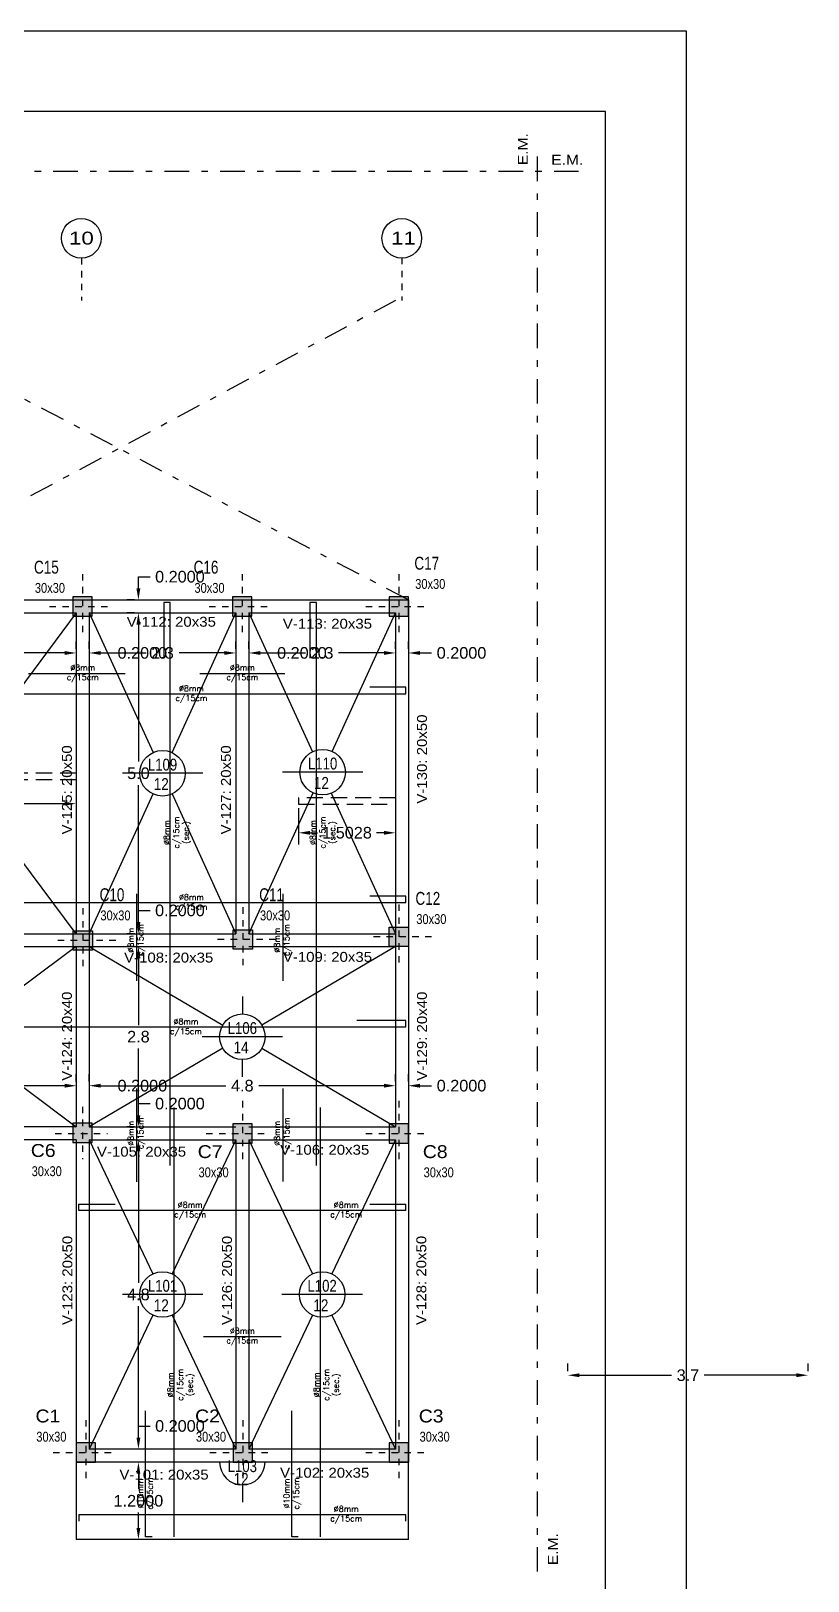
# Model space of a CAD drawing. Header units: inches. Extents: x 59 to 371, y 58 to 151.
# Drawn here: x 143.34 to 155.38, y 114.42 to 138.44 of the extents above; entities that cross this region are included whole.
import ezdxf
from ezdxf.enums import TextEntityAlignment as Align

# ---------------------------------------------------------------- set-up
doc = ezdxf.new("R2010")
doc.units = ezdxf.units.IN
doc.header["$MEASUREMENT"] = 0
for name, pattern in [('DASHDOT', [25.4, 12.7, -6.35, 0, -6.35]), ('DASHDOT2', [0.5, 0.25, -0.125, 0, -0.125]), ('HIDDENX2', [0.75, 0.5, -0.25])]:
    doc.linetypes.add(name, pattern=pattern)
for name, color, linetype in [('Armadura', 4, 'Continuous'), ('COLUMNA RECT', 3, 'Continuous'), ('COLUMNA REF', 3, 'Continuous'), ('COLUMNAS EJES', 1, 'Continuous'), ('Cotas', 7, 'Continuous'), ('Ejes', 8, 'Continuous'), ('Pórticos', 3, 'Continuous'), ('Recuadro', 1, 'Continuous'), ('TEXTO', 2, 'Continuous'), ('Textos', 2, 'Continuous'), ('VIG_DIMEN', 3, 'Continuous'), ('VIGAS', 5, 'Continuous')]:
    doc.layers.add(name, color=color, linetype=linetype)
doc.styles.get("Standard").update_dxf_attribs({"font": 'arial.ttf'})
doc.dimstyles.get("Standard").update_dxf_attribs({"dimtxt": 0.18, "dimasz": 0.18, "dimexe": 0.18, "dimexo": 0.0625, "dimgap": 0.09, "dimtad": 0, "dimtih": 1, "dimtoh": 1, "dimdec": 4, "dimzin": 0, "dimdsep": 46, "dimtxsty": 'Standard', "dimcen": 0.09, "dimadec": 0, "dimazin": 0, "dimtfac": 1, "dimtdec": 4, "dimtofl": 0, "dimtmove": 0, "dimatfit": 3, "dimfxl": 0, "dimtolj": 1, "dimtzin": 0, "dimarcsym": 0})

# ---------------------------------------------------------------- blocks, each defined once
blk = doc.blocks.new('*D146')
at = {"layer": 'Cotas', "color": 0, "lineweight": -2}
for p, q in [((140.324, 128.863), (140.324, 128.98)), ((140.504, 128.8), (141.93, 128.8)), ((143.864, 128.8), (142.438, 128.8)), ((144.044, 128.863), (144.044, 128.98))]:
    blk.add_line(p, q, dxfattribs=at)
at = {"layer": 'Cotas', "color": 0}
for points in [[(140.504, 128.83), (140.504, 128.77), (140.324, 128.8)], [(143.864, 128.83), (143.864, 128.77), (144.044, 128.8)]]:
    blk.add_solid(points, dxfattribs=at)
at = {"layer": 'DEFPOINTS', "color": 0}
for p in [(140.324, 128.8), (144.044, 128.8), (144.044, 128.8)]:
    blk.add_point(p, dxfattribs=at)
at = {"layer": 'Cotas', "color": 0, "insert": (142.184, 128.8), "char_height": 0.18, "attachment_point": 5}
blk.add_mtext('\\A1;3.7', dxfattribs=at)
blk = doc.blocks.new('*D147')
at = {"layer": 'Cotas', "color": 0, "lineweight": -2}
for p, q in [((143.864, 128.8), (143.684, 128.8)), ((144.044, 128.863), (144.044, 128.98)), ((144.244, 128.863), (144.244, 128.98)), ((144.424, 128.8), (144.604, 128.8))]:
    blk.add_line(p, q, dxfattribs=at)
at = {"layer": 'Cotas', "color": 0}
for points in [[(143.864, 128.83), (143.864, 128.77), (144.044, 128.8)], [(144.424, 128.83), (144.424, 128.77), (144.244, 128.8)]]:
    blk.add_solid(points, dxfattribs=at)
at = {"layer": 'DEFPOINTS', "color": 0}
for p in [(144.044, 128.8), (144.244, 128.8), (144.244, 128.8)]:
    blk.add_point(p, dxfattribs=at)
at = {"layer": 'Cotas', "color": 0, "insert": (145.068, 128.8), "char_height": 0.18, "attachment_point": 5}
blk.add_mtext('\\A1;0.2000', dxfattribs=at)
blk = doc.blocks.new('*D148')
at = {"layer": 'Cotas', "color": 0, "lineweight": -2}
for p, q in [((144.424, 128.8), (145.125, 128.8)), ((146.337, 128.8), (145.636, 128.8)), ((146.517, 128.863), (146.517, 128.98)), ((144.244, 128.738), (144.244, 128.62))]:
    blk.add_line(p, q, dxfattribs=at)
at = {"layer": 'Cotas', "color": 0}
for points in [[(144.424, 128.83), (144.424, 128.77), (144.244, 128.8)], [(146.337, 128.83), (146.337, 128.77), (146.517, 128.8)]]:
    blk.add_solid(points, dxfattribs=at)
at = {"layer": 'DEFPOINTS', "color": 0}
for p in [(144.244, 128.8), (146.517, 128.8), (146.517, 128.8)]:
    blk.add_point(p, dxfattribs=at)
at = {"layer": 'Cotas', "color": 0, "insert": (145.381, 128.8), "char_height": 0.18, "attachment_point": 5}
blk.add_mtext('\\A1;2.3', dxfattribs=at)
blk = doc.blocks.new('*D149')
at = {"layer": 'Cotas', "color": 0, "lineweight": -2}
for p, q in [((148.81, 128.8), (148.63, 128.8)), ((148.99, 128.863), (148.99, 128.98)), ((149.19, 128.863), (149.19, 128.98)), ((149.37, 128.8), (149.55, 128.8))]:
    blk.add_line(p, q, dxfattribs=at)
at = {"layer": 'Cotas', "color": 0}
for points in [[(148.81, 128.83), (148.81, 128.77), (148.99, 128.8)], [(149.37, 128.83), (149.37, 128.77), (149.19, 128.8)]]:
    blk.add_solid(points, dxfattribs=at)
at = {"layer": 'DEFPOINTS', "color": 0}
for p in [(148.99, 128.8), (149.19, 128.8), (149.19, 128.8)]:
    blk.add_point(p, dxfattribs=at)
at = {"layer": 'Cotas', "color": 0, "insert": (150.013, 128.8), "char_height": 0.18, "attachment_point": 5}
blk.add_mtext('\\A1;0.2000', dxfattribs=at)
blk = doc.blocks.new('*D153')
at = {"layer": 'Cotas', "color": 0, "lineweight": -2}
for p, q in [((145.007, 116.639), (145.007, 116.819)), ((145.007, 116.819), (145.187, 116.819)), ((144.944, 116.459), (144.827, 116.459)), ((144.944, 116.259), (144.827, 116.259)), ((145.007, 116.079), (145.007, 115.899))]:
    blk.add_line(p, q, dxfattribs=at)
at = {"layer": 'Cotas', "color": 0}
for points in [[(144.977, 116.639), (145.037, 116.639), (145.007, 116.459)], [(144.977, 116.079), (145.037, 116.079), (145.007, 116.259)]]:
    blk.add_solid(points, dxfattribs=at)
at = {"layer": 'DEFPOINTS', "color": 0}
for p in [(145.007, 116.459), (145.007, 116.459), (145.007, 116.259)]:
    blk.add_point(p, dxfattribs=at)
at = {"layer": 'Cotas', "color": 0, "insert": (145.65, 116.819), "char_height": 0.18, "attachment_point": 5}
blk.add_mtext('\\A1;0.2000', dxfattribs=at)
blk = doc.blocks.new('*D154')
at = {"layer": 'Cotas', "color": 0, "lineweight": -2}
for p, q in [((144.944, 121.255), (144.827, 121.255)), ((145.007, 121.075), (145.007, 119.039)), ((145.007, 116.639), (145.007, 118.675)), ((144.944, 116.459), (144.827, 116.459))]:
    blk.add_line(p, q, dxfattribs=at)
at = {"layer": 'Cotas', "color": 0}
for points in [[(144.977, 121.075), (145.037, 121.075), (145.007, 121.255)], [(144.977, 116.639), (145.037, 116.639), (145.007, 116.459)]]:
    blk.add_solid(points, dxfattribs=at)
at = {"layer": 'DEFPOINTS', "color": 0}
for p in [(145.007, 121.255), (145.007, 121.255), (145.007, 116.459)]:
    blk.add_point(p, dxfattribs=at)
at = {"layer": 'Cotas', "color": 0, "insert": (145.007, 118.857), "char_height": 0.18, "attachment_point": 5}
blk.add_mtext('\\A1;4.8', dxfattribs=at)
blk = doc.blocks.new('*D155')
at = {"layer": 'Cotas', "color": 0, "lineweight": -2}
for p, q in [((145.007, 121.635), (145.007, 121.815)), ((145.007, 121.815), (145.187, 121.815)), ((144.944, 121.455), (144.827, 121.455)), ((144.944, 121.255), (144.827, 121.255)), ((145.007, 121.075), (145.007, 120.895))]:
    blk.add_line(p, q, dxfattribs=at)
at = {"layer": 'Cotas', "color": 0}
for points in [[(144.977, 121.635), (145.037, 121.635), (145.007, 121.455)], [(144.977, 121.075), (145.037, 121.075), (145.007, 121.255)]]:
    blk.add_solid(points, dxfattribs=at)
at = {"layer": 'DEFPOINTS', "color": 0}
for p in [(145.007, 121.455), (145.007, 121.455), (145.007, 121.255)]:
    blk.add_point(p, dxfattribs=at)
at = {"layer": 'Cotas', "color": 0, "insert": (145.65, 121.815), "char_height": 0.18, "attachment_point": 5}
blk.add_mtext('\\A1;0.2000', dxfattribs=at)
blk = doc.blocks.new('*D156')
at = {"layer": 'Cotas', "color": 0, "lineweight": -2}
for p, q in [((144.944, 124.249), (144.827, 124.249)), ((145.007, 124.069), (145.007, 123.034)), ((145.007, 121.635), (145.007, 122.67)), ((144.944, 121.455), (144.827, 121.455))]:
    blk.add_line(p, q, dxfattribs=at)
at = {"layer": 'Cotas', "color": 0}
for points in [[(144.977, 124.069), (145.037, 124.069), (145.007, 124.249)], [(144.977, 121.635), (145.037, 121.635), (145.007, 121.455)]]:
    blk.add_solid(points, dxfattribs=at)
at = {"layer": 'DEFPOINTS', "color": 0}
for p in [(145.007, 124.249), (145.007, 124.249), (145.007, 121.455)]:
    blk.add_point(p, dxfattribs=at)
at = {"layer": 'Cotas', "color": 0, "insert": (145.007, 122.852), "char_height": 0.18, "attachment_point": 5}
blk.add_mtext('\\A1;2.8', dxfattribs=at)
blk = doc.blocks.new('*D157')
at = {"layer": 'Cotas', "color": 0, "lineweight": -2}
for p, q in [((145.007, 124.629), (145.007, 124.809)), ((145.007, 124.809), (145.187, 124.809)), ((144.944, 124.449), (144.827, 124.449)), ((144.944, 124.249), (144.827, 124.249)), ((145.007, 124.069), (145.007, 123.889))]:
    blk.add_line(p, q, dxfattribs=at)
at = {"layer": 'Cotas', "color": 0}
for points in [[(144.977, 124.629), (145.037, 124.629), (145.007, 124.449)], [(144.977, 124.069), (145.037, 124.069), (145.007, 124.249)]]:
    blk.add_solid(points, dxfattribs=at)
at = {"layer": 'DEFPOINTS', "color": 0}
for p in [(145.007, 124.449), (145.007, 124.449), (145.007, 124.249)]:
    blk.add_point(p, dxfattribs=at)
at = {"layer": 'Cotas', "color": 0, "insert": (145.65, 124.809), "char_height": 0.18, "attachment_point": 5}
blk.add_mtext('\\A1;0.2000', dxfattribs=at)
blk = doc.blocks.new('*D158')
at = {"layer": 'Cotas', "color": 0, "lineweight": -2}
for p, q in [((144.944, 129.421), (144.827, 129.421)), ((145.007, 129.241), (145.007, 127.117)), ((145.007, 124.629), (145.007, 126.753)), ((144.944, 124.449), (144.827, 124.449))]:
    blk.add_line(p, q, dxfattribs=at)
at = {"layer": 'Cotas', "color": 0}
for points in [[(144.977, 129.241), (145.037, 129.241), (145.007, 129.421)], [(144.977, 124.629), (145.037, 124.629), (145.007, 124.449)]]:
    blk.add_solid(points, dxfattribs=at)
at = {"layer": 'DEFPOINTS', "color": 0}
for p in [(145.007, 129.421), (145.007, 129.421), (145.007, 124.449)]:
    blk.add_point(p, dxfattribs=at)
at = {"layer": 'Cotas', "color": 0, "insert": (145.007, 126.935), "char_height": 0.18, "attachment_point": 5}
blk.add_mtext('\\A1;5.0', dxfattribs=at)
blk = doc.blocks.new('*D159')
at = {"layer": 'Cotas', "color": 0, "lineweight": -2}
for p, q in [((145.007, 129.801), (145.007, 129.981)), ((145.007, 129.981), (145.187, 129.981)), ((144.944, 129.621), (144.827, 129.621)), ((144.944, 129.421), (144.827, 129.421)), ((145.007, 129.241), (145.007, 129.061))]:
    blk.add_line(p, q, dxfattribs=at)
at = {"layer": 'Cotas', "color": 0}
for points in [[(144.977, 129.801), (145.037, 129.801), (145.007, 129.621)], [(144.977, 129.241), (145.037, 129.241), (145.007, 129.421)]]:
    blk.add_solid(points, dxfattribs=at)
at = {"layer": 'DEFPOINTS', "color": 0}
for p in [(145.007, 129.621), (145.007, 129.621), (145.007, 129.421)]:
    blk.add_point(p, dxfattribs=at)
at = {"layer": 'Cotas', "color": 0, "insert": (145.65, 129.981), "char_height": 0.18, "attachment_point": 5}
blk.add_mtext('\\A1;0.2000', dxfattribs=at)
blk = doc.blocks.new('*D80')
at = {"layer": 'DEFPOINTS', "color": 0}
for p in [(146.517, 128.8), (146.717, 128.8), (146.717, 128.8)]:
    blk.add_point(p, dxfattribs=at)
at = {"layer": 'VIGAS', "color": 0, "lineweight": -2}
for p, q in [((146.337, 128.8), (146.157, 128.8)), ((146.517, 128.863), (146.517, 128.98)), ((146.717, 128.863), (146.717, 128.98)), ((146.897, 128.8), (147.077, 128.8))]:
    blk.add_line(p, q, dxfattribs=at)
at = {"layer": 'VIGAS', "color": 0}
for points in [[(146.337, 128.83), (146.337, 128.77), (146.517, 128.8)], [(146.897, 128.83), (146.897, 128.77), (146.717, 128.8)]]:
    blk.add_solid(points, dxfattribs=at)
at = {"layer": 'VIGAS', "color": 0, "insert": (147.54, 128.8), "char_height": 0.18, "attachment_point": 5}
blk.add_mtext('\\A1;0.2000', dxfattribs=at)
blk = doc.blocks.new('*D81')
at = {"layer": 'Cotas', "color": 0, "lineweight": -2}
for p, q in [((146.897, 128.8), (147.598, 128.8)), ((148.81, 128.8), (148.109, 128.8)), ((148.99, 128.863), (148.99, 128.98)), ((146.717, 128.738), (146.717, 128.62))]:
    blk.add_line(p, q, dxfattribs=at)
at = {"layer": 'Cotas', "color": 0}
for points in [[(146.897, 128.83), (146.897, 128.77), (146.717, 128.8)], [(148.81, 128.83), (148.81, 128.77), (148.99, 128.8)]]:
    blk.add_solid(points, dxfattribs=at)
at = {"layer": 'DEFPOINTS', "color": 0}
for p in [(146.717, 128.8), (148.99, 128.8), (148.99, 128.8)]:
    blk.add_point(p, dxfattribs=at)
at = {"layer": 'Cotas', "color": 0, "insert": (147.854, 128.8), "char_height": 0.18, "attachment_point": 5}
blk.add_mtext('\\A1;2.3', dxfattribs=at)
blk = doc.blocks.new('*D91')
at = {"layer": 'Cotas', "color": 0, "lineweight": -2}
for p, q in [((140.324, 122.156), (140.324, 122.273)), ((140.504, 122.093), (141.93, 122.093)), ((143.864, 122.093), (142.438, 122.093)), ((144.044, 122.156), (144.044, 122.273))]:
    blk.add_line(p, q, dxfattribs=at)
at = {"layer": 'Cotas', "color": 0}
for points in [[(140.504, 122.123), (140.504, 122.063), (140.324, 122.093)], [(143.864, 122.123), (143.864, 122.063), (144.044, 122.093)]]:
    blk.add_solid(points, dxfattribs=at)
at = {"layer": 'DEFPOINTS', "color": 0}
for p in [(140.324, 122.093), (144.044, 122.093), (144.044, 122.093)]:
    blk.add_point(p, dxfattribs=at)
at = {"layer": 'Cotas', "color": 0, "insert": (142.184, 122.093), "char_height": 0.18, "attachment_point": 5}
blk.add_mtext('\\A1;3.7', dxfattribs=at)
blk = doc.blocks.new('*D92')
at = {"layer": 'DEFPOINTS', "color": 0}
for p in [(144.044, 122.093), (144.244, 122.093), (144.244, 122.093)]:
    blk.add_point(p, dxfattribs=at)
at = {"layer": 'Ejes', "color": 0, "lineweight": -2}
for p, q in [((143.864, 122.093), (143.684, 122.093)), ((144.044, 122.156), (144.044, 122.273)), ((144.244, 122.156), (144.244, 122.273)), ((144.424, 122.093), (144.604, 122.093))]:
    blk.add_line(p, q, dxfattribs=at)
at = {"layer": 'Ejes', "color": 0}
for points in [[(143.864, 122.123), (143.864, 122.063), (144.044, 122.093)], [(144.424, 122.123), (144.424, 122.063), (144.244, 122.093)]]:
    blk.add_solid(points, dxfattribs=at)
at = {"layer": 'Ejes', "color": 0, "insert": (145.068, 122.093), "char_height": 0.18, "attachment_point": 5}
blk.add_mtext('\\A1;0.2000', dxfattribs=at)
blk = doc.blocks.new('*D93')
at = {"layer": 'Cotas', "color": 0, "lineweight": -2}
for p, q in [((144.244, 122.156), (144.244, 122.273)), ((144.424, 122.093), (146.359, 122.093)), ((148.81, 122.093), (146.875, 122.093)), ((148.99, 122.156), (148.99, 122.273))]:
    blk.add_line(p, q, dxfattribs=at)
at = {"layer": 'Cotas', "color": 0}
for points in [[(144.424, 122.123), (144.424, 122.063), (144.244, 122.093)], [(148.81, 122.123), (148.81, 122.063), (148.99, 122.093)]]:
    blk.add_solid(points, dxfattribs=at)
at = {"layer": 'DEFPOINTS', "color": 0}
for p in [(144.244, 122.093), (148.99, 122.093), (148.99, 122.093)]:
    blk.add_point(p, dxfattribs=at)
at = {"layer": 'Cotas', "color": 0, "insert": (146.617, 122.093), "char_height": 0.18, "attachment_point": 5}
blk.add_mtext('\\A1;4.8', dxfattribs=at)
blk = doc.blocks.new('*D94')
at = {"layer": 'DEFPOINTS', "color": 0}
for p in [(148.99, 122.093), (149.19, 122.093), (149.19, 122.093)]:
    blk.add_point(p, dxfattribs=at)
at = {"layer": 'Ejes', "color": 0, "lineweight": -2}
for p, q in [((148.81, 122.093), (148.63, 122.093)), ((148.99, 122.156), (148.99, 122.273)), ((149.19, 122.156), (149.19, 122.273)), ((149.37, 122.093), (149.55, 122.093))]:
    blk.add_line(p, q, dxfattribs=at)
at = {"layer": 'Ejes', "color": 0}
for points in [[(148.81, 122.123), (148.81, 122.063), (148.99, 122.093)], [(149.37, 122.123), (149.37, 122.063), (149.19, 122.093)]]:
    blk.add_solid(points, dxfattribs=at)
at = {"layer": 'Ejes', "color": 0, "insert": (150.013, 122.093), "char_height": 0.18, "attachment_point": 5}
blk.add_mtext('\\A1;0.2000', dxfattribs=at)
blk = doc.blocks.new('*D9')
at = {"layer": 'DEFPOINTS', "color": 0}
for p in [(141.444, 126.835), (144.044, 126.835), (141.444, 126.464)]:
    blk.add_point(p, dxfattribs=at)
at = {"layer": 'VIGAS', "color": 0, "lineweight": -2}
for p, q in [((141.444, 126.773), (141.444, 126.284)), ((144.044, 126.773), (144.044, 126.284)), ((141.624, 126.464), (142.279, 126.464)), ((143.864, 126.464), (143.209, 126.464))]:
    blk.add_line(p, q, dxfattribs=at)
at = {"layer": 'VIGAS', "color": 0}
for points in [[(141.624, 126.494), (141.624, 126.434), (141.444, 126.464)], [(143.864, 126.494), (143.864, 126.434), (144.044, 126.464)]]:
    blk.add_solid(points, dxfattribs=at)
at = {"layer": 'VIGAS', "color": 0, "insert": (142.744, 126.464), "char_height": 0.18, "attachment_point": 5}
blk.add_mtext('\\A1;2.6000', dxfattribs=at)
blk = doc.blocks.new('*D11')
at = {"color": 0, "lineweight": -2}
for p, q in [((147.487, 126.394), (147.487, 125.833)), ((148.99, 126.394), (148.99, 125.833)), ((147.667, 126.013), (147.783, 126.013)), ((148.81, 126.013), (148.694, 126.013))]:
    blk.add_line(p, q, dxfattribs=at)
at = {"color": 0}
for points in [[(147.667, 126.043), (147.667, 125.983), (147.487, 126.013)], [(148.81, 126.043), (148.81, 125.983), (148.99, 126.013)]]:
    blk.add_solid(points, dxfattribs=at)
at = {"layer": 'DEFPOINTS', "color": 0}
for p in [(147.487, 126.456), (148.99, 126.456), (147.487, 126.013)]:
    blk.add_point(p, dxfattribs=at)
at = {"color": 0, "insert": (148.239, 126.013), "char_height": 0.18, "attachment_point": 5}
blk.add_mtext('\\A1;1.5028', dxfattribs=at)
blk = doc.blocks.new('*D22')
at = {"color": 0, "lineweight": -2}
for p, q in [((144.944, 116.259), (144.827, 116.259)), ((145.007, 116.079), (145.007, 115.841)), ((145.007, 115.239), (145.007, 115.477)), ((144.944, 115.059), (144.827, 115.059))]:
    blk.add_line(p, q, dxfattribs=at)
at = {"color": 0}
for points in [[(144.977, 116.079), (145.037, 116.079), (145.007, 116.259)], [(144.977, 115.239), (145.037, 115.239), (145.007, 115.059)]]:
    blk.add_solid(points, dxfattribs=at)
at = {"layer": 'DEFPOINTS', "color": 0}
for p in [(145.007, 116.259), (145.007, 115.059), (145.007, 115.059)]:
    blk.add_point(p, dxfattribs=at)
at = {"color": 0, "insert": (145.007, 115.659), "char_height": 0.18, "attachment_point": 5}
blk.add_mtext('\\A1;1.2000', dxfattribs=at)
blk = doc.blocks.new('*D29')
at = {"layer": 'Cotas', "color": 0, "lineweight": -2}
for p, q in [((151.66, 117.669), (151.66, 117.786)), ((155.381, 117.669), (155.381, 117.786)), ((151.84, 117.606), (153.267, 117.606)), ((155.201, 117.606), (153.774, 117.606))]:
    blk.add_line(p, q, dxfattribs=at)
at = {"layer": 'Cotas', "color": 0}
for points in [[(151.84, 117.636), (151.84, 117.576), (151.66, 117.606)], [(155.201, 117.636), (155.201, 117.576), (155.381, 117.606)]]:
    blk.add_solid(points, dxfattribs=at)
at = {"layer": 'DEFPOINTS', "color": 0}
for p in [(151.66, 117.606), (155.381, 117.606), (155.381, 117.606)]:
    blk.add_point(p, dxfattribs=at)
at = {"layer": 'Cotas', "color": 0, "insert": (153.521, 117.606), "char_height": 0.18, "attachment_point": 5}
blk.add_mtext('\\A1;3.7', dxfattribs=at)

msp = doc.modelspace()

# ---------------------------------------------------------------- hatches: boundary and pattern name
at = {"layer": 'COLUMNAS EJES'}
for points in [[(144.2894, 129.67093), (143.9894, 129.67093), (143.9894, 129.37093), (144.2894, 129.37093)], [(146.76251, 129.67093), (146.46251, 129.67093), (146.46251, 129.37093), (146.76251, 129.37093)], [(149.1899, 129.67093), (148.8899, 129.67093), (148.8899, 129.37093), (149.1899, 129.37093)], [(144.2959, 124.49254), (143.9959, 124.49254), (143.9959, 124.19254), (144.2959, 124.19254)], [(146.77418, 124.50742), (146.47418, 124.50742), (146.47418, 124.20742), (146.77418, 124.20742)], [(149.1899, 124.54924), (148.8899, 124.54924), (148.8899, 124.24924), (149.1899, 124.24924)], [(144.29204, 121.51181), (143.99204, 121.51181), (143.99204, 121.21181), (144.29204, 121.21181)], [(146.76761, 121.50453), (146.46761, 121.50453), (146.46761, 121.20453), (146.76761, 121.20453)], [(149.1899, 121.50453), (148.8899, 121.50453), (148.8899, 121.20453), (149.1899, 121.20453)], [(144.34433, 116.55909), (144.04433, 116.55909), (144.04433, 116.25909), (144.34433, 116.25909)], [(146.77383, 116.55909), (146.47383, 116.55909), (146.47383, 116.25909), (146.77383, 116.25909)], [(149.1899, 116.55909), (148.8899, 116.55909), (148.8899, 116.25909), (149.1899, 116.25909)]]:
    msp.add_hatch(color=256, dxfattribs=at).paths.add_polyline_path(points)

# ---------------------------------------------------------------- linework, layer by layer
at = {"color": 6}
msp.add_line((152.24345, 104.96213), (152.24345, 137.18934), dxfattribs=at)
msp.add_lwpolyline([(152.24345, 137.18934), (130.99346, 137.18934)], dxfattribs=at)
at = {"layer": 'Armadura'}
for p in [(148.5899, 120.25717), (149.1499, 120.15717)]:
    msp.add_line(p, (149.1499, 120.25717), dxfattribs=at)
for points in [[(145.49918, 120.85453), (145.49918, 129.58093), (145.39918, 129.58093), (145.39918, 128.72093)], [(147.76383, 120.85453), (147.76383, 129.58093), (147.66383, 129.58093), (147.66383, 128.72093)], [(143.30433, 128.48308), (144.02433, 128.48308), (144.26433, 128.48308), (144.80433, 128.48308)], [(145.95711, 128.48308), (146.50711, 128.48308), (146.72711, 128.48308), (147.27711, 128.48308)], [(140.92389, 128.26872), (140.16389, 128.26872), (140.16389, 128.16872), (149.1499, 128.16872), (149.1499, 128.26872), (148.5899, 128.26872)], [(139.67389, 124.93258), (149.1499, 124.93258), (149.1499, 125.03258), (148.5899, 125.03258)], [(144.97827, 125.0687), (144.97827, 123.7187)], [(147.24292, 125.0687), (147.24292, 123.7187)], [(139.67389, 123.00413), (149.1499, 123.00413), (149.1499, 123.10413), (148.3899, 123.10413)], [(144.97827, 122.04891), (144.97827, 120.60516)], [(147.24292, 122.05141), (147.24292, 120.60766)], [(145.56316, 115.09909), (145.56316, 121.75453)], [(147.82781, 115.09909), (147.82781, 121.75453)], [(149.1499, 120.15717), (144.08433, 120.15717), (144.08433, 120.25717), (144.64433, 120.25717)], [(146.01711, 118.20446), (146.51711, 118.20446), (146.71711, 118.20446), (147.21711, 118.20446)], [(145.21866, 115.09909), (145.11866, 115.09909), (145.11866, 116.49909), (145.11866, 117.05409)], [(147.48426, 115.09909), (147.38426, 115.09909), (147.38426, 116.49909), (147.38426, 117.05409)], [(149.1499, 115.34449), (149.1499, 115.44449), (144.08433, 115.44449), (144.08433, 115.34449)]]:
    msp.add_lwpolyline(points, dxfattribs=at)
at = {"layer": 'COLUMNA RECT'}
for points in [[(144.2894, 129.67093), (143.9894, 129.67093), (143.9894, 129.37093), (144.2894, 129.37093)], [(146.76251, 129.67093), (146.46251, 129.67093), (146.46251, 129.37093), (146.76251, 129.37093)], [(149.1899, 129.67093), (148.8899, 129.67093), (148.8899, 129.37093), (149.1899, 129.37093)], [(143.9959, 124.49254), (144.2959, 124.49254), (144.2959, 124.19254), (143.9959, 124.19254)], [(146.47418, 124.50742), (146.77418, 124.50742), (146.77418, 124.20742), (146.47418, 124.20742)], [(148.8899, 124.54924), (149.1899, 124.54924), (149.1899, 124.24924), (148.8899, 124.24924)], [(144.29204, 121.51181), (143.99204, 121.51181), (143.99204, 121.21181), (144.29204, 121.21181)], [(146.76761, 121.50453), (146.46761, 121.50453), (146.46761, 121.20453), (146.76761, 121.20453)], [(149.1899, 121.50453), (148.8899, 121.50453), (148.8899, 121.20453), (149.1899, 121.20453)], [(144.34433, 116.55909), (144.04433, 116.55909), (144.04433, 116.25909), (144.34433, 116.25909)], [(146.77383, 116.55909), (146.47383, 116.55909), (146.47383, 116.25909), (146.77383, 116.25909)], [(149.1899, 116.55909), (148.8899, 116.55909), (148.8899, 116.25909), (149.1899, 116.25909)]]:
    msp.add_lwpolyline(points, close=True, dxfattribs=at)
at = {"layer": 'COLUMNAS EJES', "linetype": 'DASHDOT2', "ltscale": 0.3}
for p, q in [((144.12725, 134.92124), (144.12725, 134.26181)), ((149.0899, 134.92418), (149.0899, 134.26181)), ((144.1394, 130.02279), (144.1394, 129.04745)), ((146.61251, 130.02279), (146.61251, 129.04745)), ((149.0399, 130.02279), (149.0399, 129.04745)), ((143.62898, 129.52093), (144.60433, 129.52093)), ((146.10209, 129.52093), (147.07744, 129.52093)), ((148.52949, 129.52093), (149.50483, 129.52093)), ((144.1459, 124.8444), (144.1459, 123.86906)), ((146.62418, 124.85928), (146.62418, 123.88393)), ((149.0399, 124.9011), (149.0399, 123.92576)), ((144.65631, 124.34254), (143.68097, 124.34254)), ((147.13459, 124.35742), (146.15925, 124.35742)), ((149.55032, 124.39924), (148.57497, 124.39924)), ((146.61761, 121.85639), (146.61761, 120.88105)), ((149.0399, 121.85639), (149.0399, 120.88105)), ((144.14204, 121.7682), (144.14204, 120.95542)), ((143.71669, 121.34999), (144.52948, 121.34999)), ((146.0567, 121.35453), (147.03205, 121.35453)), ((148.52949, 121.35453), (149.50483, 121.35453)), ((144.19433, 116.91094), (144.19433, 115.9356)), ((146.62383, 116.91094), (146.62383, 115.9356)), ((149.0399, 116.91094), (149.0399, 115.9356)), ((143.68391, 116.40909), (144.65926, 116.40909)), ((146.11342, 116.40909), (147.08876, 116.40909)), ((148.52949, 116.40909), (149.50483, 116.40909))]:
    msp.add_line(p, q, dxfattribs=at)
at = {"layer": 'Ejes', "linetype": 'DASHDOT', "ltscale": 0.03}
for p, q in [((148.9899, 134.26181), (140.32389, 129.62093)), ((149.1899, 129.62093), (140.32389, 134.26181))]:
    msp.add_line(p, q, dxfattribs=at)
at = {"layer": 'Ejes', "linetype": 'Continuous', "ltscale": 0.1}
for p, q in [((144.04433, 129.42093), (142.40728, 127.23332)), ((144.04433, 124.44924), (142.39622, 126.65164))]:
    msp.add_line(p, q, dxfattribs=at)
at = {"layer": 'Ejes'}
for p, q in [((146.00352, 126.93509), (144.75792, 126.93509)), ((148.48408, 126.95208), (147.23848, 126.95208)), ((146.61711, 123.47469), (146.61711, 123.20469)), ((147.23991, 122.85189), (145.99431, 122.85189)), ((146.61711, 122.22909), (146.61711, 122.49909)), ((146.00352, 118.85681), (144.75792, 118.85681)), ((148.47631, 118.85681), (147.23071, 118.85681)), ((146.62383, 115.63629), (146.62383, 115.90629))]:
    msp.add_line(p, q, dxfattribs=at)
at = {"layer": 'Ejes', "linetype": 'DASHDOT', "ltscale": 0.03}
for points in [[(151.1899, 114.56197), (151.1899, 136.64833)], [(151.82759, 136.26181), (133.12554, 136.26181)]]:
    msp.add_lwpolyline(points, dxfattribs=at)
at = {"layer": 'Ejes'}
for points in [[(144.24433, 129.42093), (145.23404, 127.25595)], [(145.5274, 127.25595), (146.51711, 129.42093)], [(146.71711, 129.42093), (147.70186, 127.26681)], [(148.00796, 127.27294), (148.9899, 129.42093)], [(144.24433, 124.44924), (145.23404, 126.61423)], [(145.5274, 126.61423), (146.51711, 124.44924)], [(146.71711, 124.44924), (147.7146, 126.63122)], [(147.99499, 126.6256), (148.9899, 124.44924)], [(144.04433, 124.24924), (142.45874, 123.06884)], [(144.24433, 124.24924), (146.31311, 123.03092)], [(148.9899, 124.24924), (146.92111, 123.03092)], [(142.45783, 122.64627), (144.04433, 121.45453)], [(146.31311, 122.67286), (144.24433, 121.45453)], [(146.92111, 122.67286), (148.9899, 121.45453)], [(144.24433, 121.25453), (145.22962, 119.17562)], [(146.51711, 121.25453), (145.53182, 119.17562)], [(146.71711, 121.25453), (147.70241, 119.17562)], [(148.9899, 121.25453), (148.00461, 119.17562)], [(145.22962, 118.538), (144.24433, 116.45909)], [(145.53182, 118.538), (146.51711, 116.45909)], [(147.70241, 118.538), (146.71711, 116.45909)], [(148.00461, 118.538), (148.9899, 116.45909)]]:
    msp.add_lwpolyline(points, dxfattribs=at)
at = {"layer": 'Ejes', "linetype": 'HIDDENX2', "ltscale": 0.5}
for points in [[(144.04433, 126.93509), (141.54433, 126.93509), (141.54433, 127.93509), (141.44433, 127.93509)], [(144.04433, 126.83509), (141.44433, 126.83509), (141.44433, 127.93509)], [(148.9899, 126.55643), (147.48711, 126.55643), (147.48711, 126.45643), (148.9899, 126.45643)]]:
    msp.add_lwpolyline(points, dxfattribs=at)
at = {"layer": 'Ejes'}
for centre in [(145.38072, 126.93509), (147.86128, 126.95208), (146.61711, 122.85189), (145.38072, 118.85681), (147.85351, 118.85681)]:
    msp.add_circle(centre, 0.3528, dxfattribs=at)
msp.add_arc((146.61711, 116.25909), 0.3528, 180, 0, dxfattribs=at)
at = {"layer": 'Pórticos', "linetype": 'Continuous', "ltscale": 0.1}
for centre in [(144.12224, 135.22639), (149.08733, 135.22639)]:
    msp.add_circle(centre, 0.30668, dxfattribs=at)
at = {"layer": 'Recuadro'}
for p, q in [((128.49346, 138.43934), (153.49345, 138.43934)), ((153.49345, 138.43934), (153.49345, 103.71213))]:
    msp.add_line(p, q, dxfattribs=at)
at = {"layer": 'VIGAS', "linetype": 'Continuous', "ltscale": 0.1}
for p, q in [((140.32389, 129.62093), (144.04433, 129.62093)), ((144.04433, 129.62093), (149.1899, 129.62093)), ((149.1899, 129.62093), (149.1899, 121.45453)), ((140.32389, 129.42093), (144.04433, 129.42093)), ((144.04433, 129.42093), (144.04433, 124.44924)), ((144.24433, 129.42093), (144.24433, 124.24924)), ((146.51711, 129.42093), (146.51711, 124.44924)), ((146.71711, 129.42093), (146.71711, 124.44924)), ((148.9899, 129.42093), (148.9899, 121.45453)), ((144.24433, 127.80803), (144.24433, 121.45453)), ((140.32389, 124.44924), (146.51711, 124.44924)), ((146.71711, 124.44924), (148.9899, 124.44924)), ((140.32389, 124.24924), (146.51711, 124.24924)), ((146.71711, 124.24924), (148.9899, 124.24924)), ((144.24433, 121.45453), (146.51711, 121.45453)), ((146.71711, 121.45453), (148.9899, 121.45453)), ((149.1899, 121.45453), (149.1899, 116.25909)), ((144.24433, 121.25453), (144.24433, 116.45909)), ((146.51711, 121.25453), (146.51711, 116.45909)), ((146.71711, 121.25453), (146.71711, 116.45909)), ((148.9899, 121.25453), (148.9899, 116.45909))]:
    msp.add_line(p, q, dxfattribs=at)
for points in [[(144.24433, 129.42093), (146.51711, 129.42093)], [(146.71711, 129.42093), (148.9899, 129.42093)], [(144.04433, 124.24924), (144.04433, 121.45453)], [(144.04433, 121.45453), (140.34889, 121.45453)], [(144.04433, 121.25453), (140.34889, 121.25453)], [(144.04433, 121.25453), (144.04433, 116.25909)], [(144.24433, 121.25453), (146.51711, 121.25453)], [(146.71711, 121.25453), (148.9899, 121.25453)], [(146.51711, 116.45909), (144.24433, 116.45909)], [(148.9899, 116.45909), (146.71711, 116.45909)], [(149.1899, 116.25909), (144.04433, 116.25909)], [(149.1899, 115.05909), (144.04433, 115.05909)]]:
    msp.add_lwpolyline(points, dxfattribs=at)
at = {"layer": 'VIGAS'}
for points in [[(144.04433, 116.25909), (144.04433, 115.05909)], [(149.1899, 115.05909), (149.1899, 116.25909)]]:
    msp.add_lwpolyline(points, dxfattribs=at)

# ---------------------------------------------------------------- texts
at = {"layer": 'COLUMNA REF'}
for s, width, p, p2 in [('C15', 0.749194, (143.38973, 130.02931), (143.77373, 130.02931)), ('C16', 0.749194, (145.86252, 130.02931), (146.24652, 130.02931)), ('C17', 0.749194, (149.28255, 130.09063), (149.66655, 130.09063)), ('C10', 0.749194, (144.4054, 124.95307), (144.7894, 124.95307)), ('C11', 0.749194, (146.87818, 124.95307), (147.26218, 124.95307)), ('C12', 0.749194, (149.2994, 124.89637), (149.6834, 124.89637)), ('C6', 1.075141, (143.34008, 120.98925), (143.72408, 120.98925)), ('C7', 1.075141, (145.92577, 120.97131), (146.30977, 120.97131)), ('C8', 1.075141, (149.41321, 120.97131), (149.79721, 120.97131)), ('C1', 1.075141, (143.41238, 116.87412), (143.79638, 116.87412)), ('C2', 1.075141, (145.88517, 116.87412), (146.26917, 116.87412)), ('C3', 1.075141, (149.35027, 116.87412), (149.73427, 116.87412))]:
    msp.add_text(s, height=0.2, dxfattribs=dict(at, width=width)).set_placement(p, p2, align=Align.FIT)
at = {"layer": 'Cotas', "width": 0.8}
for p in [(143.40251, 129.73171), (145.8753, 129.73171), (149.29533, 129.79304), (144.41818, 124.65547), (146.89096, 124.65547), (149.31218, 124.59877), (143.35286, 120.69166), (145.93855, 120.67371), (149.42599, 120.67371), (143.42516, 116.57653), (145.89795, 116.57653), (149.36305, 116.57653)]:
    msp.add_text('30x30', height=0.1533, dxfattribs=at).set_placement(p)
at = {"layer": 'Pórticos', "linetype": 'Continuous', "ltscale": 0.1, "width": 1.23561}
for s, p, p2 in [('10', (143.93161, 135.12953), (144.31561, 135.12953)), ('11', (148.92164, 135.12953), (149.30564, 135.12953))]:
    msp.add_text(s, height=0.2, dxfattribs=at).set_placement(p, p2, align=Align.FIT)
at = {"layer": 'TEXTO', "char_height": 0.09, "attachment_point": 5}
for insert in [(144.14433, 128.48308), (146.61711, 128.48308), (145.82859, 128.16094), (145.82859, 124.92479), (145.74326, 122.99634), (145.80878, 120.15717), (148.22674, 120.15717), (146.61711, 118.20446), (148.22674, 115.44449)]:
    msp.add_mtext_dynamic_manual_height_columns('{\\Fromans|c0;%%C8mm c/15cm}', width=0.5892104, gutter_width=12.5, heights=[0], dxfattribs=dict(at, insert=insert))
at = {"layer": 'TEXTO', "char_height": 0.09, "attachment_point": 5, "rotation": 90}
for s, insert in [('{\\Fromans|c0;%%C8mm c/15cm (sec.)}', (145.60935, 126.01636)), ('{\\Fromans|c0;%%C8mm c/15cm (sec.)}', (147.87401, 126.01636)), ('{\\Fromans|c0;%%C8mm c/15cm}', (144.97827, 124.34924)), ('{\\Fromans|c0;%%C8mm c/15cm}', (147.24292, 124.34924)), ('{\\Fromans|c0;%%C8mm c/15cm}', (144.97827, 121.35453)), ('{\\Fromans|c0;%%C8mm c/15cm}', (147.24292, 121.35453)), ('{\\Fromans|c0;%%C8mm c/15cm\\P(sec.)}', (145.66789, 117.45724)), ('{\\Fromans|c0;%%C8mm c/15cm\\P(sec.)}', (147.93254, 117.45724)), ('{\\Fromans|c0;%%C10mm c/15cm}', (145.1256, 115.7723)), ('{\\Fromans|c0;%%C10mm c/15cm}', (147.3912, 115.7723))]:
    msp.add_mtext_dynamic_manual_height_columns(s, width=0.5892104, gutter_width=12.5, heights=[0], dxfattribs=dict(at, insert=insert))
at = {"layer": 'Textos'}
for s, width, p, p2 in [('L109', 0.793414, (145.15392, 126.97745), (145.60752, 126.97745)), ('L110', 0.793414, (147.63448, 126.99444), (148.08808, 126.99444)), ('12', 0.813074, (145.24526, 126.67663), (145.47768, 126.67663)), ('12', 0.813074, (147.72582, 126.69362), (147.95823, 126.69362)), ('L106', 0.793414, (146.39031, 122.89425), (146.84391, 122.89425)), ('14', 0.813074, (146.48165, 122.59343), (146.71407, 122.59343)), ('L101', 0.793414, (145.15392, 118.90037), (145.60752, 118.90037)), ('L102', 0.793414, (147.62671, 118.90037), (148.08031, 118.90037)), ('12', 0.813074, (145.24526, 118.59835), (145.47768, 118.59835)), ('12', 0.813074, (147.71805, 118.59835), (147.95047, 118.59835)), ('L103', 0.793414, (146.39031, 116.10477), (146.84391, 116.10477)), ('12', 0.813074, (146.48165, 115.90546), (146.71407, 115.90546))]:
    msp.add_text(s, height=0.18396, dxfattribs=dict(at, width=width)).set_placement(p, p2, align=Align.FIT)
at = {"layer": 'VIG_DIMEN'}
for s, width, p, p2 in [('E.M.', 1.130443, (151.03945, 136.35922), (151.03945, 136.85688)), ('V-130: 20x50', 1.08479, (149.47666, 126.46447), (149.47666, 127.84647)), ('V-125: 20x50', 1.08479, (143.97574, 125.98721), (143.97574, 127.36921)), ('V-127: 20x50', 1.08479, (146.4391, 125.98721), (146.4391, 127.36921)), ('V-124: 20x40', 1.08479, (143.97574, 122.16915), (143.97574, 123.55115)), ('V-129: 20x40', 1.08479, (149.47666, 122.16915), (149.47666, 123.55115)), ('V-123: 20x50', 1.08479, (143.98303, 118.38455), (143.98303, 119.76655)), ('V-126: 20x50', 1.08479, (146.45582, 118.38455), (146.45582, 119.76655)), ('V-128: 20x50', 1.08479, (149.46612, 118.38455), (149.46612, 119.76655)), ('E.M.', 1.130443, (151.50569, 114.66133), (151.50569, 115.159))]:
    msp.add_text(s, height=0.1533, rotation=90, dxfattribs=dict(at, width=width)).set_placement(p, p2, align=Align.FIT)
for s, width, p, p2 in [('E.M.', 1.130443, (151.40249, 136.36706), (151.90016, 136.36706)), ('V-112: 20x35', 1.08479, (144.8259, 129.20657), (146.2079, 129.20657)), ('V-113: 20x35', 1.08479, (147.24454, 129.17614), (148.62654, 129.17614)), ('V-108: 20x35', 1.08479, (144.78531, 124.00263), (146.16731, 124.00263)), ('V-109: 20x35', 1.08479, (147.24454, 124.01308), (148.62654, 124.01308)), ('V-105: 20x35', 1.08479, (144.36415, 120.99449), (145.74615, 120.99449)), ('V-106: 20x35', 1.08479, (147.20192, 121.02342), (148.58392, 121.02342)), ('V-101: 20x35', 1.08479, (144.71295, 115.98883), (146.09495, 115.98883)), ('V-102: 20x35', 1.08479, (147.20192, 116.01775), (148.58392, 116.01775))]:
    msp.add_text(s, height=0.1533, dxfattribs=dict(at, width=width)).set_placement(p, p2, align=Align.FIT)

# ---------------------------------------------------------------- dimensions: what is measured, and where the dimension line sits
dim = msp.add_linear_dim(base=(147.48711, 126.01343), p1=(148.9899, 126.45643), p2=(147.48711, 126.45643), dimstyle='Standard')
dim.commit()
dim.dimension.update_dxf_attribs({"geometry": '*D11', "text_midpoint": (148.23851, 126.01343)})
dim = msp.add_linear_dim(base=(145.00654, 115.05909), p1=(145.00654, 116.25909), p2=(145.00654, 115.05909), angle=90, dimstyle='Standard')
dim.commit()
dim.dimension.update_dxf_attribs({"geometry": '*D22', "text_midpoint": (145.00654, 115.65909)})
at = {"layer": 'Cotas'}
for base, p1, p2, angle, picture, middle in [((145.00654, 129.62093), (145.00654, 129.42093), (145.00654, 129.62093), 90, '*D159', (145.64987, 129.98093)), ((144.24433, 128.80032), (144.04433, 128.80032), (144.24433, 128.80032), 180, '*D147', (145.06765, 128.80032)), ((149.1899, 128.80032), (148.9899, 128.80032), (149.1899, 128.80032), 180, '*D149', (150.01322, 128.80032)), ((145.00654, 124.44924), (145.00654, 124.24924), (145.00654, 124.44924), 90, '*D157', (145.64987, 124.80924)), ((145.00654, 121.45454), (145.00654, 121.25454), (145.00654, 121.45454), 90, '*D155', (145.64987, 121.81454)), ((145.00654, 116.45909), (145.00654, 116.25909), (145.00654, 116.45909), 90, '*D153', (145.64987, 116.81909))]:
    dim = msp.add_linear_dim(base=base, p1=p1, p2=p2, angle=angle, dimstyle='Standard', dxfattribs=at)
    dim.commit()
    dim.dimension.update_dxf_attribs({"geometry": picture, "text_midpoint": middle})
for base, p1, p2, angle, override, picture, middle in [((145.00654, 129.42093), (145.00654, 124.44924), (145.00654, 129.42093), 90, {"dimdec": 1}, '*D158', (145.00654, 126.93509)), ((144.04433, 128.80032), (140.32389, 128.80032), (144.04433, 128.80032), 180, {"dimdec": 1}, '*D146', (142.18411, 128.80032)), ((146.51711, 128.80032), (144.24433, 128.80032), (146.51711, 128.80032), 180, {"dimdec": 1}, '*D148', (145.38072, 128.80032)), ((145.00654, 124.24924), (145.00654, 121.45454), (145.00654, 124.24924), 90, {"dimdec": 1, "dimrnd": 0}, '*D156', (145.00654, 122.85189)), ((145.00654, 121.25454), (145.00654, 116.45909), (145.00654, 121.25454), 90, {"dimdec": 1}, '*D154', (145.00654, 118.85681))]:
    dim = msp.add_linear_dim(base=base, p1=p1, p2=p2, angle=angle, dimstyle='Standard', override=override, dxfattribs=at)
    dim.commit()
    dim.dimension.update_dxf_attribs({"geometry": picture, "text_midpoint": middle})
for base, p1, p2, picture, middle in [((148.9899, 128.80032), (146.71711, 128.80032), (148.9899, 128.80032), '*D81', (147.85351, 128.80032)), ((144.04433, 122.09336), (140.32389, 122.09336), (144.04433, 122.09336), '*D91', (142.18411, 122.09336)), ((155.38072, 117.60644), (151.66029, 117.60644), (155.38072, 117.60644), '*D29', (153.52051, 117.60644))]:
    dim = msp.add_linear_dim(base=base, p1=p1, p2=p2, dimstyle='Standard', override={"dimdec": 1}, dxfattribs=at)
    dim.commit()
    dim.dimension.update_dxf_attribs({"geometry": picture, "text_midpoint": middle})
dim = msp.add_linear_dim(base=(148.9899, 122.09336), p1=(144.24433, 122.09336), p2=(148.9899, 122.09336), text='4.8', dimstyle='Standard', override={"dimdec": 1}, dxfattribs=at)
dim.commit()
dim.dimension.update_dxf_attribs({"geometry": '*D93', "text_midpoint": (146.61711, 122.09336)})
at = {"layer": 'Ejes'}
for base, p1, p2, picture, middle in [((144.24433, 122.09336), (144.04433, 122.09336), (144.24433, 122.09336), '*D92', (145.06765, 122.09336)), ((149.1899, 122.09336), (148.9899, 122.09336), (149.1899, 122.09336), '*D94', (150.01322, 122.09336))]:
    dim = msp.add_linear_dim(base=base, p1=p1, p2=p2, dimstyle='Standard', dxfattribs=at)
    dim.commit()
    dim.dimension.update_dxf_attribs({"geometry": picture, "text_midpoint": middle})
at = {"layer": 'VIGAS'}
for base, p1, p2, picture, middle in [((146.71711, 128.80032), (146.51711, 128.80032), (146.71711, 128.80032), '*D80', (147.54044, 128.80032)), ((141.44433, 126.46424), (144.04433, 126.83509), (141.44433, 126.83509), '*D9', (142.74433, 126.46424))]:
    dim = msp.add_linear_dim(base=base, p1=p1, p2=p2, dimstyle='Standard', dxfattribs=at)
    dim.commit()
    dim.dimension.update_dxf_attribs({"geometry": picture, "text_midpoint": middle})

doc.saveas('drawing.dxf')
